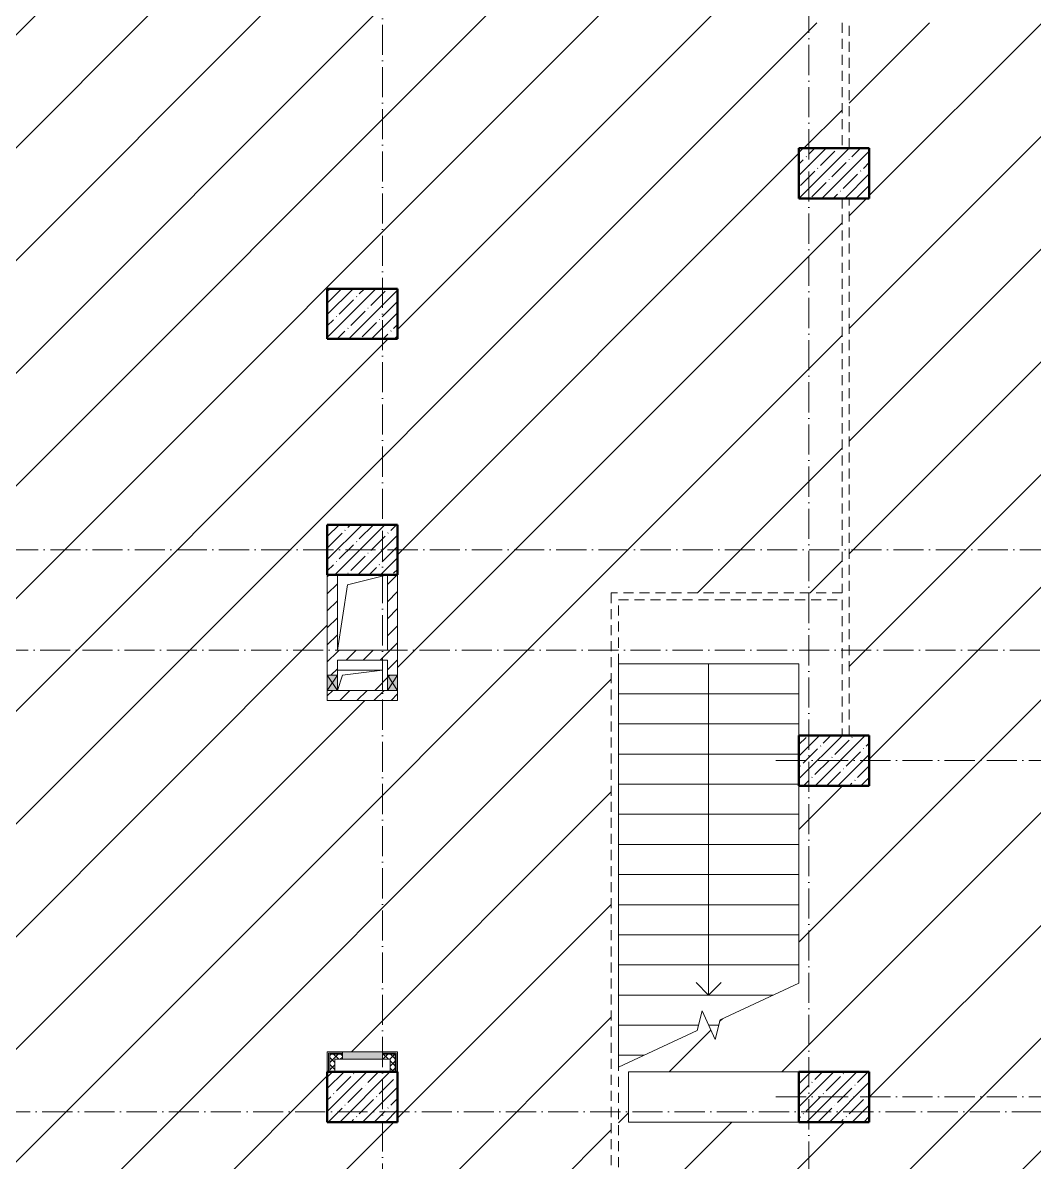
# Model space of a CAD drawing. Header units: millimetres. Extents: x -17017 to 628417, y -109036 to 199237.
# Drawn here: x 128775 to 138854, y 133195 to 144545 of the extents above; entities that cross this region are included whole.
import ezdxf

# ---------------------------------------------------------------- set-up
doc = ezdxf.new("R2010")
doc.units = ezdxf.units.MM
doc.linetypes.add('200_ШТРИХ_ш1п0_6_', pattern=[160, 100, -60])
doc.linetypes.add('50_200_ШТРИХ_1Т_ш5_п1_п1_', pattern=[700, 500, -100, 0, -100])
for name, color, linetype, lineweight in [('3.1) ЖБ окна 1.2 м', 102, 'Continuous', 30), ('A-DETL-____-OTLN-3', 7, '200_ШТРИХ_ш1п0_6_', 9), ('A-DETL-GENF-OTLN', 7, 'Continuous', 9), ('A-FLOR-____-OTLN', 7, 'Continuous', 9), ('A-GENM-____-OTLN', 7, 'Continuous', 9), ('A-GLAZ-____-OTLN', 7, 'Continuous', 9), ('A-WALL-____-MCUT', 7, 'Continuous', 13), ('A-WALL-____-MCUT-1', 7, 'Continuous', 9), ('A-WALL-____-OTLN', 7, 'Continuous', 9), ('A-WALL-____-PATT-1', 7, 'Continuous', 9), ('A-WALL-FNSH-MCUT-1', 7, 'Continuous', 9), ('S-COLS-____-MCUT', 7, 'Continuous', 50), ('S-COLS-____-OTLN', 7, 'Continuous', 9), ('S-GRID-____-OTLN-1', 7, '50_200_ШТРИХ_1Т_ш5_п1_п1_', 9), ('S-STRS-____-MBND', 7, 'Continuous', 9), ('S-STRS-____-OTLN-1', 7, 'Continuous', 9), ('стяжа', 7, 'Continuous', 30)]:
    doc.layers.add(name, color=color, linetype=linetype, lineweight=lineweight)
doc.layers.add('A-WALL-____-PATT-3', color=9, linetype='Continuous', lineweight=9, true_color=0x808080)
pattern_1 = [(45, (43259.71, 63713.66), (-84.85281, 84.85281), [])]
pattern_2 = [(45, (43259.71, 63713.66), (-35.35534, 35.35534), []), (135, (43259.71, 63713.66), (-35.35534, -35.35534), [])]

# ---------------------------------------------------------------- blocks, each defined once
blk = doc.blocks.new('BSC_Колонна _Прямоугольная - 500х700-V97-АР1_План отверстий 2 этажа в осях 1-64_Ю-ЯЯ')
at = {"layer": 'S-COLS-____-OTLN'}
h = blk.add_hatch(dxfattribs=at)
h.set_pattern_fill('FP_110', color=256, style=0, pattern_type=2)
h.set_pattern_definition([(315, (-70131.04, 93600), (114.04925, 114.04925), []), (315, (-70131.04, 93485.95), (114.04925, 114.04925), [201.613, -40.323, 3.353, -36.97])])
h.paths.add_polyline_path([(-250, -350), (250, -350), (250, 350), (-250, 350)], flags=0)
at = {"layer": 'S-COLS-____-MCUT'}
for p, q in [((250, 350), (-250, 350)), ((-250, 350), (-250, -350)), ((250, -350), (250, 350)), ((-250, -350), (250, -350))]:
    blk.add_line(p, q, dxfattribs=at)
blk = doc.blocks.new('BSC_Колонна _Прямоугольная - 500х700-V98-АР1_План отверстий 2 этажа в осях 1-64_Ю-ЯЯ')
at = {"layer": 'S-COLS-____-OTLN'}
h = blk.add_hatch(dxfattribs=at)
h.set_pattern_fill('FP_111', color=256, style=0, pattern_type=2)
h.set_pattern_definition([(315, (-73481.04, 93600), (114.04925, 114.04925), []), (315, (-73481.04, 93485.95), (114.04925, 114.04925), [201.613, -40.323, 3.353, -36.97])])
h.paths.add_polyline_path([(-250, -350), (250, -350), (250, 350), (-250, 350)], flags=0)
at = {"layer": 'S-COLS-____-MCUT'}
for p, q in [((250, 350), (-250, 350)), ((-250, 350), (-250, -350)), ((250, -350), (250, 350)), ((-250, -350), (250, -350))]:
    blk.add_line(p, q, dxfattribs=at)
blk = doc.blocks.new('BSC_Колонна _Прямоугольная - 500х700-V101-АР1_План отверстий 2 этажа в осях 1-64_Ю-ЯЯ')
at = {"layer": 'S-COLS-____-OTLN'}
h = blk.add_hatch(dxfattribs=at)
h.set_pattern_fill('FP_114', color=256, style=0, pattern_type=2)
h.set_pattern_definition([(315, (-79331.04, 93600), (114.04925, 114.04925), []), (315, (-79331.04, 93485.95), (114.04925, 114.04925), [201.613, -40.323, 3.353, -36.97])])
h.paths.add_polyline_path([(-250, -350), (250, -350), (250, 350), (-250, 350)], flags=0)
at = {"layer": 'S-COLS-____-MCUT'}
for p, q in [((250, 350), (-250, 350)), ((-250, 350), (-250, -350)), ((250, -350), (250, 350)), ((-250, -350), (250, -350))]:
    blk.add_line(p, q, dxfattribs=at)
blk = doc.blocks.new('BSC_Колонна _Прямоугольная - 500х700-V134-АР1_План отверстий 2 этажа в осях 1-64_Ю-ЯЯ')
at = {"layer": 'S-COLS-____-OTLN'}
h = blk.add_hatch(dxfattribs=at)
h.set_pattern_fill('FP_147', color=256, style=0, pattern_type=2)
h.set_pattern_definition([(315, (-70131.04, 88900), (114.04925, 114.04925), []), (315, (-70131.04, 88785.95), (114.04925, 114.04925), [201.613, -40.323, 3.353, -36.97])])
h.paths.add_polyline_path([(-250, -350), (250, -350), (250, 350), (-250, 350)], flags=0)
at = {"layer": 'S-COLS-____-MCUT'}
for p, q in [((250, 350), (-250, 350)), ((-250, 350), (-250, -350)), ((250, -350), (250, 350)), ((-250, -350), (250, -350))]:
    blk.add_line(p, q, dxfattribs=at)
blk = doc.blocks.new('BSC_Колонна _Прямоугольная - 500х700-V137-АР1_План отверстий 2 этажа в осях 1-64_Ю-ЯЯ')
at = {"layer": 'S-COLS-____-OTLN'}
h = blk.add_hatch(dxfattribs=at)
h.set_pattern_fill('FP_150', color=256, style=0, pattern_type=2)
h.set_pattern_definition([(315, (-75581.04, 88900), (114.04925, 114.04925), []), (315, (-75581.04, 88785.95), (114.04925, 114.04925), [201.613, -40.323, 3.353, -36.97])])
h.paths.add_polyline_path([(-250, -350), (250, -350), (250, 350), (-250, 350)], flags=0)
at = {"layer": 'S-COLS-____-MCUT'}
for p, q in [((250, 350), (-250, 350)), ((-250, 350), (-250, -350)), ((250, -350), (250, 350)), ((-250, -350), (250, -350))]:
    blk.add_line(p, q, dxfattribs=at)
blk = doc.blocks.new('BSC_Колонна _Прямоугольная - 500х700-V140-АР1_План отверстий 2 этажа в осях 1-64_Ю-ЯЯ')
at = {"layer": 'S-COLS-____-OTLN'}
h = blk.add_hatch(dxfattribs=at)
h.set_pattern_fill('FP_153', color=256, style=0, pattern_type=2)
h.set_pattern_definition([(315, (-77931.04, 88900), (114.04925, 114.04925), []), (315, (-77931.04, 88785.95), (114.04925, 114.04925), [201.613, -40.323, 3.353, -36.97])])
h.paths.add_polyline_path([(-250, -350), (250, -350), (250, 350), (-250, 350)], flags=0)
at = {"layer": 'S-COLS-____-MCUT'}
for p, q in [((250, 350), (-250, 350)), ((-250, 350), (-250, -350)), ((250, -350), (250, 350)), ((-250, -350), (250, -350))]:
    blk.add_line(p, q, dxfattribs=at)
blk = doc.blocks.new('AR_Отверстие прямоугольное _в плите_ - AR_Отверстие прямоугольное _в плите_-30552529-АР1_План отверстий 2 этажа в осях 1-64_Ю-ЯЯ')
at = {"layer": 'A-GENM-____-OTLN'}
for p, q in [((-150, 275), (250, 375)), ((-250, -375), (-150, 275))]:
    blk.add_line(p, q, dxfattribs=at)
blk = doc.blocks.new('AR_Отверстие прямоугольное _в плите_ - AR_Отверстие прямоугольное _в плите_-30553087-АР1_План отверстий 2 этажа в осях 1-64_Ю-ЯЯ')
at = {"layer": 'A-GENM-____-OTLN'}
for p, q in [((225, 100), (-225, 100)), ((-225, -100), (-175, 50)), ((-175, 50), (225, 100)), ((225, -100), (225, 100))]:
    blk.add_line(p, q, dxfattribs=at)
blk = doc.blocks.new('AR_Отверстие Ниша - Лючок-32406263-АР1_План отверстий 2 этажа в осях 1-64_Ю-ЯЯ')
at = {"layer": 'A-GLAZ-____-OTLN'}
blk.add_hatch(color=256, dxfattribs=at).paths.add_polyline_path([(-200, 37), (-200, -38), (200, -38), (200, 37)], flags=0)
for p, q in [((200, 37), (-200, 37)), ((-200, 37), (-200, -38)), ((200, -38), (200, 37)), ((-200, -38), (200, -38))]:
    blk.add_line(p, q, dxfattribs=at)
blk = doc.blocks.new('AR_Отверстие прямоугольное _в стене__БезПР - AR_Отверстие прямоугольное _в стене__БезПР-V203-АР1_План отверстий 2 этажа в осях 1-64_Ю-ЯЯ')
at = {"layer": 'A-GLAZ-____-OTLN'}
blk.add_hatch(color=256, dxfattribs=at).paths.add_polyline_path([(75, -50), (75, 50), (-75, 50), (-75, -50)], flags=0)
at = {"layer": 'A-DETL-GENF-OTLN'}
for p, q in [((-75, -50), (-75, 50)), ((-75, 50), (75, 50)), ((75, 50), (-75, -50)), ((-75, 50), (75, -50)), ((75, 50), (-75, 50)), ((-75, 50), (-75, -50)), ((75, 50), (75, -50)), ((75, -50), (75, 50)), ((75, -50), (-75, -50)), ((-75, -50), (75, -50))]:
    blk.add_line(p, q, dxfattribs=at)
blk = doc.blocks.new('2этаж')
at = {"layer": 'S-GRID-____-OTLN-1', "color": 251, "ltscale": 0.6, "true_color": 0x636466}
for p, q in [((73508.3, 549908.8), (73508.3, 498997)), ((77758.3, 498997), (77758.3, 549908.8)), ((33650.4, 534597), (88482.7, 534597)), ((18845.8, 533597), (88482.7, 533597)), ((77429.6, 532497), (88482.7, 532497)), ((77429.6, 529147), (88288.5, 529147)), ((88482.7, 528997), (33650.4, 528997))]:
    blk.add_line(p, q, dxfattribs=at)

msp = doc.modelspace()

# ---------------------------------------------------------------- hatches: boundary and pattern name
at = {"layer": 'A-WALL-____-PATT-1'}
h = msp.add_hatch(dxfattribs=at)
h.set_pattern_fill('FP_4', color=256, style=0, pattern_type=2)
h.set_pattern_definition(pattern_1)
h.paths.add_polyline_path([(131810, 138045), (131910, 138045), (131910, 139045), (131810, 139045)], flags=0)
h = msp.add_hatch(dxfattribs=at)
h.set_pattern_fill('FP_4', color=256, style=0, pattern_type=2)
h.set_pattern_definition(pattern_1)
h.paths.add_polyline_path([(132472, 138045), (132510, 138045), (132510, 139045), (132410, 139045), (132410, 138045), (132460, 138045)], flags=0)
h = msp.add_hatch(dxfattribs=at)
h.set_pattern_fill('FP_4', color=256, style=0, pattern_type=2)
h.set_pattern_definition(pattern_1)
h.paths.add_polyline_path([(132410, 138195), (132410, 138295), (131910, 138295), (131910, 138195)], flags=0)
h = msp.add_hatch(dxfattribs=at)
h.set_pattern_fill('FP_4', color=256, style=0, pattern_type=2)
h.set_pattern_definition(pattern_1)
h.paths.add_polyline_path([(131910, 137795), (132510, 137795), (132510, 137895), (131810, 137895), (131810, 137795)], flags=0)
at = {"layer": 'A-WALL-____-PATT-3'}
h = msp.add_hatch(dxfattribs=at)
h.set_pattern_fill('FP_7', color=256, style=0, pattern_type=2)
h.set_pattern_definition(pattern_2)
h.paths.add_polyline_path([(131835, 134220), (131960, 134220), (131960, 134270), (131835, 134270)], flags=0)
h.paths.add_polyline_path([(132485, 134220), (132485, 134270), (132360, 134270), (132360, 134220), (132435, 134220)], flags=0)
h = msp.add_hatch(dxfattribs=at)
h.set_pattern_fill('FP_7', color=256, style=0, pattern_type=2)
h.set_pattern_definition(pattern_2)
h.paths.add_polyline_path([(131885, 134095), (131885, 134220), (131835, 134220), (131835, 134095)], flags=0)
h = msp.add_hatch(dxfattribs=at)
h.set_pattern_fill('FP_7', color=256, style=0, pattern_type=2)
h.set_pattern_definition(pattern_2)
h.paths.add_polyline_path([(132485, 134095), (132485, 134220), (132435, 134220), (132435, 134095)], flags=0)
at = {"layer": 'стяжа'}
h = msp.add_hatch(dxfattribs=at)
h.set_pattern_fill('ANSI31', color=5, scale=250)
h.paths.add_polyline_path([(134640, 138865), (136940, 138865), (136940, 142795), (136510, 142795), (136510, 143295), (136940, 143295), (136940, 144545), (136510, 144545), (136510, 145245), (136510, 145745), (135710, 145745), (135710, 146939), (135641, 146939), (135641, 146945), (135510, 146945), (135510, 148545), (135504, 148545), (135504, 148620), (135510, 149145), (135085, 149145), (135085, 149139), (135010, 149139), (135010, 149145), (133210, 149145), (133210, 149139), (133135, 149139), (132510, 149145), (132510, 148895), (132010, 148895), (132010, 149145), (130210, 149145), (130210, 149139), (130135, 149139), (129760, 149141), (129760, 149045), (129560, 149045), (129560, 149145), (129160, 149145), (129160, 149139), (129085, 149139), (127285, 149145), (127285, 149139), (127210, 149139), (126860, 149143), (126860, 149045), (126660, 149045), (126660, 148895), (126660, 148570), (126666, 148570), (126666, 148495), (126660, 146870), (126666, 146870), (126666, 146801), (126666, 146795), (126666, 146720), (126662, 146145), (127060, 146145), (127060, 144745), (127060, 141795), (127060, 140395), (127060, 137445), (127060, 136045), (126190, 136045), (124840, 136045), (124210, 136045), (124160, 136045), (121710, 136045), (121710, 133595), (121460, 133595), (121460, 130795), (121460, 130295), (120760, 130295), (120760, 130795), (120760, 130895), (118510, 130895), (118270, 130895), (118270, 130355), (118270, 130295), (118210, 130295), (118210, 128615), (118210, 128365), (118210, 128210), (118270, 128210), (118270, 127995), (121660, 127995), (123160, 127995), (123160, 128001), (123235, 128001), (123760, 127995), (124860, 127995), (128110, 127995), (128110, 128001), (128185, 128001), (132510, 127995), (132510, 127095), (132510, 126595), (132510, 123595), (132510, 123095), (132510, 121070), (132516, 121070), (132516, 120995), (132470, 120995), (132470, 120990), (132304, 120990), (132304, 121070), (132310, 123095), (131810, 123095), (131810, 123495), (130656, 123495), (130610, 123495), (129610, 123495), (129564, 123495), (129410, 123495), (129410, 121145), (129410, 121095), (129410, 119095), (129535, 119095), (129535, 119101), (129610, 119101), (129616, 119101), (129685, 119101), (129920, 119095), (130370, 119095), (130760, 119095), (130810, 119095), (130925, 119095), (131125, 119095), (132010, 119095), (132010, 119395), (132510, 119395), (132510, 119789), (132441, 119789), (132379, 119795), (132441, 119795), (132516, 119795), (132516, 119720), (132510, 119395), (132510, 119095), (136510, 119095), (136510, 119395), (136940, 119395), (136940, 124845), (136510, 124845), (136510, 125345), (136940, 125345), (136940, 127845), (136510, 127845), (136510, 128275), (134640, 128275)])
h.paths.add_polyline_path([(127060, 134095), (127060, 133595), (126760, 133595), (126060, 133595), (126060, 134095), (126760, 134095)], flags=16)
h.paths.add_polyline_path([(127047, 134082), (127047, 133607), (126760, 133607), (126760, 134082)], flags=0)
h.paths.add_polyline_path([(131810, 134295), (131960, 134295), (132360, 134295), (132510, 134295), (132510, 134095), (132510, 133595), (131810, 133595), (131810, 134095)], flags=16)
h.paths.add_polyline_path([(131822, 134282), (131960, 134282), (131960, 134220), (132360, 134220), (132360, 134282), (132497, 134282), (132497, 134095), (131822, 134095)], flags=0)
h.paths.add_polyline_path([(131810, 137795), (131810, 137895), (131810, 138045), (131810, 139045), (131810, 139545), (132510, 139545), (132510, 139045), (132510, 138045), (132510, 137895), (132510, 137795)], flags=16)
h.paths.add_polyline_path([(131810, 137895), (131810, 138045), (131910, 138045), (131910, 138195), (132410, 138195), (132410, 138045), (132510, 138045), (132510, 137895), (132410, 137895), (131910, 137895)], flags=16)
h.paths.add_polyline_path([(131810, 137895), (131860, 137970), (131810, 138045), (131910, 138045), (131910, 137895)], flags=0)
h.paths.add_polyline_path([(132010, 138945), (131910, 138295), (131910, 138295), (132410, 138295), (132410, 139045)], flags=0)
h.paths.add_polyline_path([(132410, 137895), (132410, 138045), (132510, 138045), (132460, 137970), (132510, 137895)], flags=0)
h.paths.add_polyline_path([(131710, 131295), (132510, 131295), (132510, 130795), (132510, 130295), (131810, 130295), (131710, 130295)], flags=16)
h.paths.add_polyline_path([(131810, 131195), (132410, 131195), (132410, 130795), (131810, 130795)], flags=0)
h.paths.add_polyline_path([(126760, 130795), (126760, 130295), (126760, 130095), (126760, 128995), (126760, 128895), (125960, 128895), (125960, 130795), (126060, 130795)], flags=16)
h.paths.add_polyline_path([(126060, 130295), (126660, 130295), (126660, 130095), (126760, 130095), (126760, 128995), (126660, 128995), (126060, 128995)], flags=0)
h.paths.add_polyline_path([(126760, 130095), (126710, 129545), (126760, 128995), (126660, 128995), (126660, 130095)], flags=0)
h.paths.add_polyline_path([(131810, 141395), (131810, 141895), (132510, 141895), (132510, 141395)], flags=16)
h.paths.add_polyline_path([(131810, 145395), (131810, 145895), (131810, 146295), (132510, 146295), (132510, 145895), (132510, 145395)], flags=16)
h.paths.add_polyline_path([(131910, 145895), (131910, 146195), (132410, 146195), (132410, 145895)], flags=0)
h.paths.add_polyline_path([(135510, 144645), (135510, 145945), (135510, 146870), (135504, 146870), (135504, 146939), (135510, 146939), (135510, 146870), (135510, 145945), (135610, 145945), (135610, 144645)], flags=16)
h.paths.add_polyline_path([(135510, 144645), (135510, 145945), (135610, 145945), (135610, 144645)], flags=16)
h.paths.add_polyline_path([(132379, 119789), (132470, 119800), (132350, 119800), (132350, 119789)], flags=17)
h.paths.add_polyline_path([(132310, 119789), (132304, 119795), (132304, 119720), (132310, 119720)], flags=17)
h = msp.add_hatch(dxfattribs=at)
h.set_pattern_fill('ANSI31', color=5, scale=250)
h.paths.add_polyline_path([(144260, 133195), (144254, 133195), (144254, 133270), (144256, 133395), (144160, 133395), (144160, 133595), (143810, 133595), (143810, 134095), (144160, 134095), (144160, 134295), (144260, 134295), (144260, 134370), (144254, 134370), (144254, 134445), (144260, 136245), (144254, 136245), (144254, 136320), (144260, 136945), (143810, 136945), (143810, 137445), (144260, 137445), (144260, 139245), (144254, 139245), (144254, 139320), (144256, 139645), (144160, 139645), (144160, 139845), (144260, 139845), (144260, 140370), (144254, 140370), (144254, 140445), (144260, 142245), (144254, 142245), (144254, 142320), (144257, 142595), (144160, 142595), (144160, 142795), (143810, 142795), (143810, 143295), (144160, 143295), (144160, 143495), (144260, 143495), (144260, 145245), (144010, 145245), (144010, 145495), (142260, 145495), (142260, 144545), (142160, 144545), (140860, 144545), (140360, 144545), (139060, 144545), (137010, 144545), (137010, 143295), (137210, 143295), (137210, 142795), (137010, 142795), (137010, 137445), (137210, 137445), (137210, 136945), (136510, 136945), (136510, 136660), (136510, 136360), (136510, 136060), (136510, 135760), (136510, 135460), (136510, 135160), (136510, 134979), (135723, 134613), (135676, 134418), (135544, 134701), (135496, 134507), (134710, 134140), (134710, 128345), (136510, 128345), (137210, 128345), (137210, 127845), (137010, 127845), (137010, 125345), (137210, 125345), (137210, 124845), (137010, 124845), (137010, 119395), (137210, 119395), (137210, 119145), (140610, 119145), (144010, 119145), (144010, 119395), (144254, 119395), (144254, 119495), (144259, 124645), (144160, 124645), (144160, 124845), (143810, 124845), (143810, 125345), (144260, 125345), (144260, 127645), (144160, 127645), (144160, 127845), (143810, 127845), (143810, 128345), (144260, 128345)])
h.paths.add_polyline_path([(137210, 133595), (136510, 133595), (134810, 133595), (134810, 134095), (136510, 134095), (137210, 134095)], flags=16)

# ---------------------------------------------------------------- linework, layer by layer
at = {"layer": 'A-DETL-____-OTLN-3'}
for p, q in [((136940, 144545), (136940, 143295)), ((137010, 143295), (137010, 144545)), ((136940, 142795), (136940, 138865)), ((137010, 137445), (137010, 142795)), ((134640, 138865), (134640, 128275)), ((136940, 138865), (134640, 138865)), ((134710, 138160), (134710, 138795)), ((134710, 138795), (136940, 138795)), ((136940, 138795), (136940, 137445)), ((134710, 128345), (134710, 134140))]:
    msp.add_line(p, q, dxfattribs=at)
at = {"layer": 'A-FLOR-____-OTLN'}
for p, q in [((131910, 138095), (132360, 138095)), ((132360, 138095), (132360, 137895))]:
    msp.add_line(p, q, dxfattribs=at)
at = {"layer": 'A-WALL-____-MCUT'}
for p, q in [((131960, 134270), (131835, 134270)), ((131835, 134270), (131835, 134095)), ((131885, 134220), (131960, 134220)), ((131885, 134095), (131885, 134220)), ((132485, 134270), (132360, 134270)), ((132360, 134220), (132435, 134220)), ((132435, 134220), (132435, 134095)), ((132485, 134270), (132485, 134095))]:
    msp.add_line(p, q, dxfattribs=at)
at = {"layer": 'A-WALL-____-MCUT-1'}
for p, q in [((131960, 134282), (131822, 134282)), ((131822, 134282), (131822, 134095)), ((132497, 134282), (132360, 134282)), ((132497, 134282), (132497, 134095))]:
    msp.add_line(p, q, dxfattribs=at)
at = {"layer": 'A-WALL-____-OTLN'}
for p, q in [((134810, 134095), (136510, 134095)), ((134810, 134095), (134810, 133595)), ((136510, 133595), (134810, 133595))]:
    msp.add_line(p, q, dxfattribs=at)
at = {"layer": 'A-WALL-FNSH-MCUT-1'}
for p, q in [((131810, 139045), (131810, 138045)), ((131910, 138295), (131910, 139045)), ((132410, 139045), (132410, 138295)), ((132510, 138045), (132510, 139045)), ((132410, 138295), (131910, 138295)), ((131910, 138045), (131910, 138195)), ((131910, 138195), (132410, 138195)), ((132410, 138195), (132410, 138045)), ((131810, 137895), (131810, 137795)), ((131810, 137795), (132510, 137795)), ((132410, 137895), (131910, 137895)), ((132510, 137795), (132510, 137895)), ((131960, 134295), (131810, 134295)), ((131810, 134295), (131810, 134095)), ((132510, 134295), (132360, 134295)), ((132510, 134095), (132510, 134295))]:
    msp.add_line(p, q, dxfattribs=at)
at = {"layer": 'S-STRS-____-MBND'}
for p, q in [((135723, 134613), (136510, 134979)), ((135496, 134507), (135544, 134701)), ((135544, 134701), (135676, 134418)), ((135676, 134418), (135723, 134613)), ((134710, 134140), (135496, 134507))]:
    msp.add_line(p, q, dxfattribs=at)
at = {"layer": 'S-STRS-____-OTLN-1'}
for p, q in [((136510, 138160), (134710, 138160)), ((134710, 138160), (134710, 137860)), ((136510, 138160), (134710, 138160)), ((135610, 138160), (135610, 137860)), ((136510, 138160), (136510, 137860)), ((134710, 137860), (134710, 137560)), ((136510, 137860), (134710, 137860)), ((136510, 137860), (134710, 137860)), ((135610, 137860), (135610, 137560)), ((136510, 137860), (136510, 137560)), ((134710, 137560), (134710, 137260)), ((136510, 137560), (134710, 137560)), ((136510, 137560), (134710, 137560)), ((135610, 137560), (135610, 137260)), ((136510, 137560), (136510, 137445)), ((134710, 137260), (134710, 136960)), ((136510, 137260), (134710, 137260)), ((136510, 137260), (134710, 137260)), ((135610, 137260), (135610, 136960)), ((134710, 136960), (134710, 136660)), ((136510, 136960), (134710, 136960)), ((136510, 136960), (134710, 136960)), ((135610, 136960), (135610, 136660)), ((136510, 136945), (136510, 136660)), ((134710, 136660), (134710, 136360)), ((136510, 136660), (134710, 136660)), ((136510, 136660), (134710, 136660)), ((135610, 136660), (135610, 136360)), ((136510, 136660), (136510, 136360)), ((134710, 136360), (134710, 136060)), ((136510, 136360), (134710, 136360)), ((136510, 136360), (134710, 136360)), ((135610, 136360), (135610, 136060)), ((136510, 136360), (136510, 136060)), ((134710, 136060), (134710, 135760)), ((136510, 136060), (134710, 136060)), ((136510, 136060), (134710, 136060)), ((135610, 136060), (135610, 135760)), ((136510, 136060), (136510, 135760)), ((134710, 135760), (134710, 135460)), ((136510, 135760), (134710, 135760)), ((136510, 135760), (134710, 135760)), ((135610, 135760), (135610, 135460)), ((136510, 135760), (136510, 135460)), ((134710, 135460), (134710, 135160)), ((136510, 135460), (134710, 135460)), ((136510, 135460), (134710, 135460)), ((135610, 135460), (135610, 135160)), ((136510, 135460), (136510, 135160)), ((134710, 135160), (134710, 134860)), ((136510, 135160), (134710, 135160)), ((136510, 135160), (134710, 135160)), ((135610, 135160), (135610, 134860)), ((136510, 135160), (136510, 134979)), ((135610, 134860), (135485, 134985)), ((135610, 134860), (135735, 134985)), ((134710, 134860), (134710, 134560)), ((136253, 134860), (134710, 134860)), ((136253, 134860), (134710, 134860)), ((134710, 134560), (134710, 134260)), ((135509, 134560), (134710, 134560)), ((135509, 134560), (134710, 134560)), ((135710, 134560), (135610, 134560)), ((135710, 134560), (135610, 134560)), ((134710, 134260), (134710, 134140)), ((134966, 134260), (134710, 134260)), ((134966, 134260), (134710, 134260))]:
    msp.add_line(p, q, dxfattribs=at)

# ---------------------------------------------------------------- block references
at = {"layer": '3.1) ЖБ окна 1.2 м'}
msp.add_blockref('2этаж', (58851, -395302), dxfattribs=at)
at = {"layer": 'A-GENM-____-OTLN'}
for name, p in [('AR_Отверстие прямоугольное _в плите_ - AR_Отверстие прямоугольное _в плите_-30552529-АР1_План отверстий 2 этажа в осях 1-64_Ю-ЯЯ', (132160, 138670)), ('AR_Отверстие прямоугольное _в плите_ - AR_Отверстие прямоугольное _в плите_-30553087-АР1_План отверстий 2 этажа в осях 1-64_Ю-ЯЯ', (132135, 137995))]:
    msp.add_blockref(name, p, dxfattribs=at)
at = {"layer": 'A-GLAZ-____-OTLN'}
for name, p, rotation in [('AR_Отверстие прямоугольное _в стене__БезПР - AR_Отверстие прямоугольное _в стене__БезПР-V203-АР1_План отверстий 2 этажа в осях 1-64_Ю-ЯЯ', (131860, 137970), 270), ('AR_Отверстие прямоугольное _в стене__БезПР - AR_Отверстие прямоугольное _в стене__БезПР-V203-АР1_План отверстий 2 этажа в осях 1-64_Ю-ЯЯ', (132460, 137970), 270), ('AR_Отверстие Ниша - Лючок-32406263-АР1_План отверстий 2 этажа в осях 1-64_Ю-ЯЯ', (132160, 134257), 180)]:
    msp.add_blockref(name, p, dxfattribs=dict(at, rotation=rotation))
at = {"layer": 'S-COLS-____-OTLN', "rotation": 89.9999999999999}
for name, p in [('BSC_Колонна _Прямоугольная - 500х700-V101-АР1_План отверстий 2 этажа в осях 1-64_Ю-ЯЯ', (136860, 143045)), ('BSC_Колонна _Прямоугольная - 500х700-V140-АР1_План отверстий 2 этажа в осях 1-64_Ю-ЯЯ', (132160, 141645)), ('BSC_Колонна _Прямоугольная - 500х700-V137-АР1_План отверстий 2 этажа в осях 1-64_Ю-ЯЯ', (132160, 139295)), ('BSC_Колонна _Прямоугольная - 500х700-V98-АР1_План отверстий 2 этажа в осях 1-64_Ю-ЯЯ', (136860, 137195)), ('BSC_Колонна _Прямоугольная - 500х700-V134-АР1_План отверстий 2 этажа в осях 1-64_Ю-ЯЯ', (132160, 133845)), ('BSC_Колонна _Прямоугольная - 500х700-V97-АР1_План отверстий 2 этажа в осях 1-64_Ю-ЯЯ', (136860, 133845))]:
    msp.add_blockref(name, p, dxfattribs=at)

doc.saveas('drawing.dxf')
